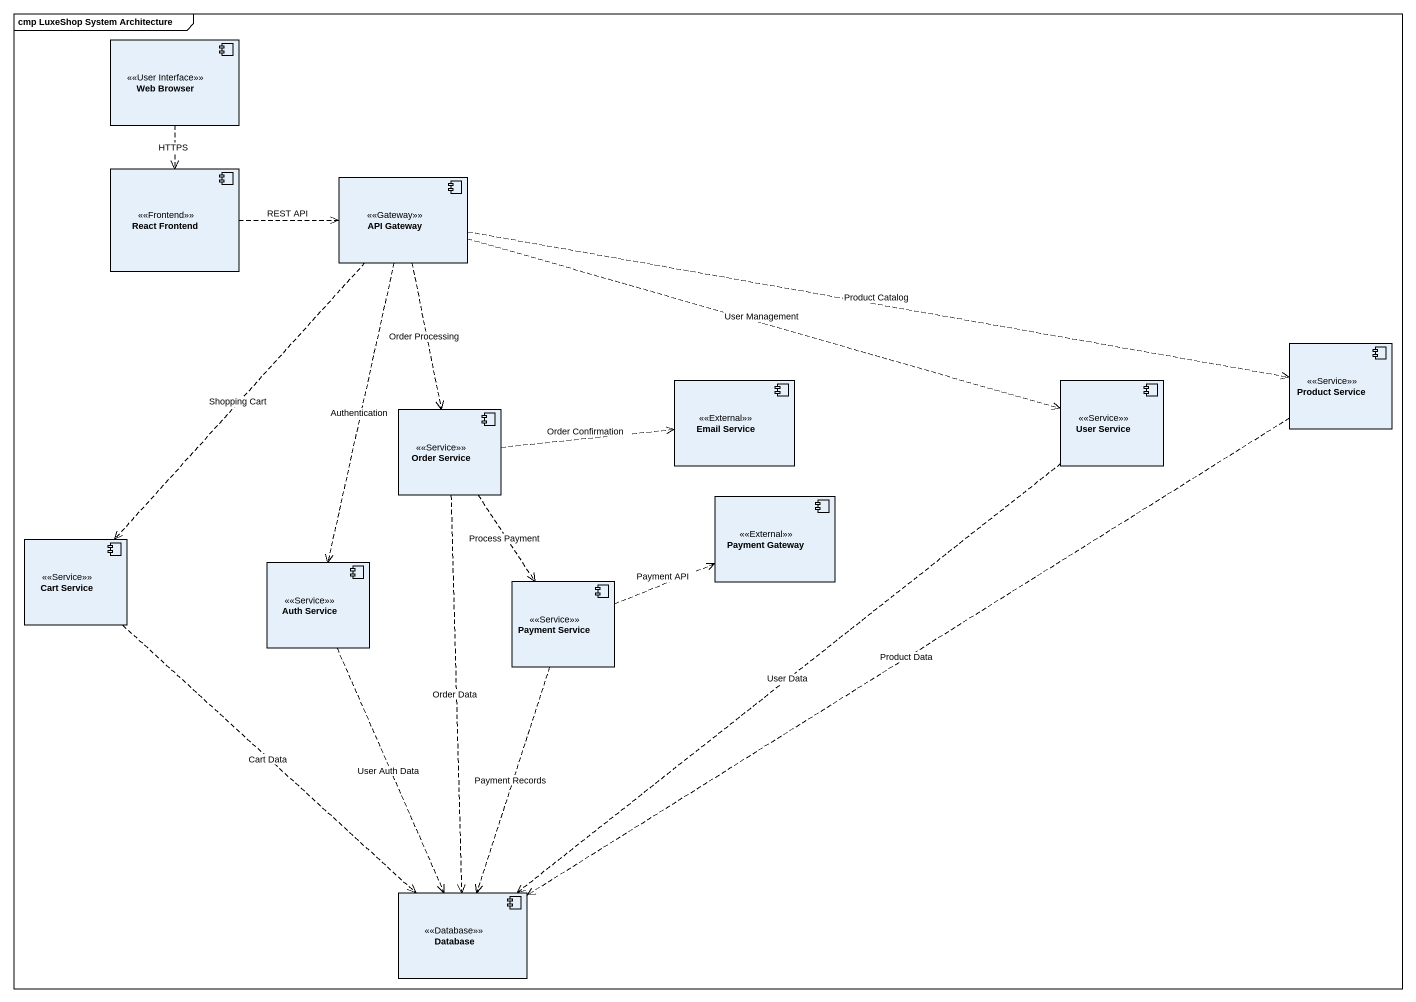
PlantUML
@startuml
mainframe cmp LuxeShop System Architecture
component "Web Browser" as Web_Browser <<User Interface>>
component "React Frontend" as React_Frontend <<Frontend>>
component "API Gateway" as API_Gateway <<Gateway>>
component "Product Service" as Product_Service <<Service>>
component "Email Service" as Email_Service <<External>>
component "User Service" as User_Service <<Service>>
component "Order Service" as Order_Service <<Service>>
component "Payment Gateway" as Payment_Gateway <<External>>
component "Cart Service" as Cart_Service <<Service>>
component "Auth Service" as Auth_Service <<Service>>
component "Payment Service" as Payment_Service <<Service>>
component "Database" as Database_ <<Database>>
Web_Browser ..> React_Frontend : HTTPS
React_Frontend .right.> API_Gateway : REST API
API_Gateway .right.> Product_Service : Product Catalog
API_Gateway .right.> User_Service : User Management
API_Gateway ..> Order_Service : Order Processing
API_Gateway ..> Cart_Service : Shopping Cart
API_Gateway ..> Auth_Service : Authentication
Product_Service ..> Database_ : Product Data
User_Service ..> Database_ : User Data
Order_Service .right.> Email_Service : Order Confirmation
Order_Service ..> Payment_Service : Process Payment
Order_Service ..> Database_ : Order Data
Cart_Service ..> Database_ : Cart Data
Auth_Service ..> Database_ : User Auth Data
Payment_Service .right.> Payment_Gateway : Payment API
Payment_Service ..> Database_ : Payment Records
@enduml
